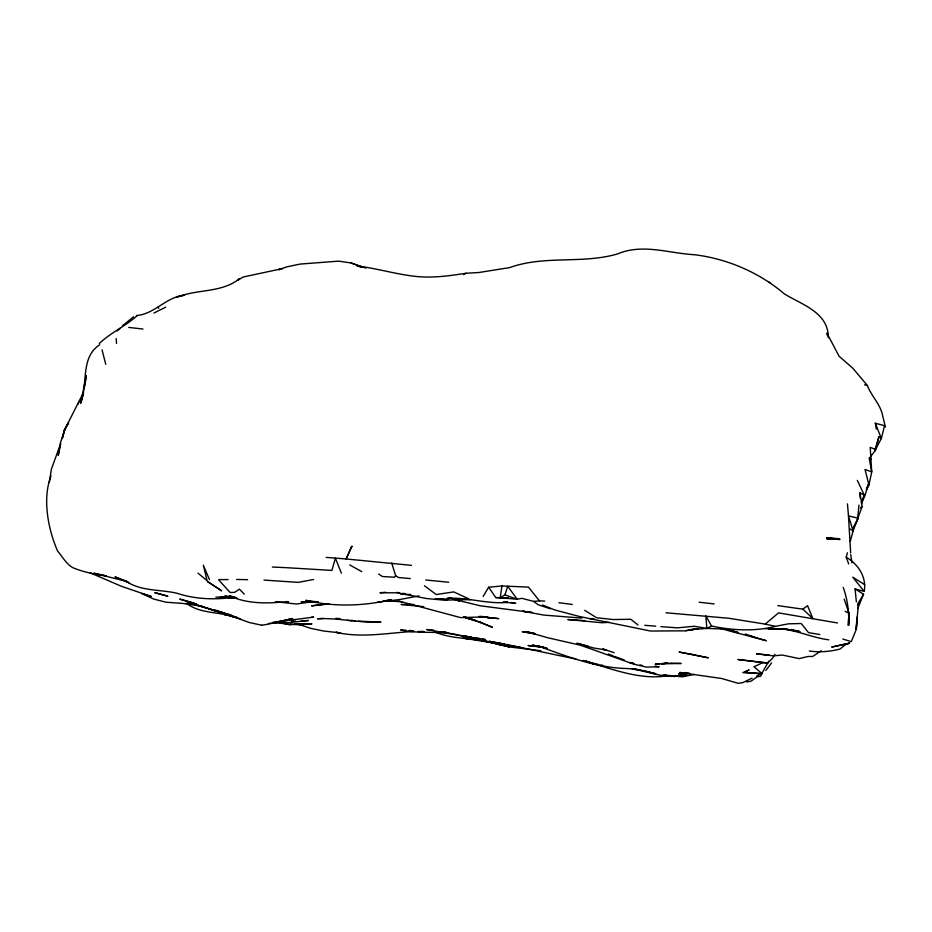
<?xml version="1.0" encoding="UTF-8"?>
<svg xmlns="http://www.w3.org/2000/svg" width="932" height="932" viewBox="0 0 932 932"><rect width="100%" height="100%" fill="white"/><g stroke="black" fill="none" stroke-linecap="round" stroke-linejoin="round"><path stroke-width="1.4" d="M856.357 601.746L855.063 588.942L863.556 594.278L858.454 602.713L856.263 629.38L851.289 641.624L842.819 639.061M855.063 588.942L864.197 591.401C866.807 577.281 858.267 564.128 846.221 557.266L847.421 552.746M847.969 625.197L849.087 613.221L844.171 599.136M858.989 505.132L857.696 518.076L848.469 515.909L847.479 503.897M84.8 386.302L86.315 375.678L80.676 403.253L83.519 392.955M483.149 596.445L488.636 587.23L495.777 597.575L500.193 597.727L501.94 585.972L528.432 587.102L539.477 600.849L544.672 601.093M49.326 482.392L51.377 469.204L60.673 443.597L58.238 455.305L60.638 442.164L64.844 429.303L68.525 422.79L64.366 430.293L62.281 438.541L64.844 429.303L64.366 430.293L83.286 392.931M839.522 538.766L839.383 539.465L826.754 538.778L839.685 539.43L839.522 538.766L826.521 537.636L839.685 539.43M857.871 605.334L858.454 602.713M878.911 436.747L874.647 451.03L881.346 438.541L878.911 436.747L875.765 449.772L870.034 457.461M850.322 541.259L853.118 530.879L862.1 506.659L859.991 492.842L864.302 495.207L861.599 504.049M81.072 401.89C87.888 383.413 80.432 357.096 99.724 344.758M857.941 608.107L863.556 594.278M762.143 673.568L760.687 676.201L756.679 677.028L751.308 681.071L746.777 682.003M866.317 489.976L868.962 484.978L868.775 483.522L864.686 496.407L861.401 502.861M504.934 594.896L517.202 599.276L500.193 597.727L504.934 594.896L507.742 586.263L517.202 599.276L521.734 598.309L533.64 601.396L539.477 600.849M238.336 279.938L243.054 277.049L282.338 268.614L278.785 269.674L286.963 266.82L300.046 264.082L338.7 261.123L351.248 263.01L365.88 268.113M861.587 501.614L864.302 495.207L857.323 480.364M50.992 475.972C42.208 498.853 48.045 529.108 57.609 551.103C62.421 556.602 66.335 564.151 72.882 567.705C83.577 572.12 94.878 574.38 106.318 575.871L93.852 573.215L127.276 581.556L115.044 576.908L128.744 582.64L126.181 581.347C141.513 591.54 160.374 589.269 177.476 593.369C195.231 599.299 214.057 599.789 232.499 597.529L228.072 597.552L235.155 597.703M771.614 662.92L765.801 670.504M866.434 488.589L868.775 483.522M411.513 565.363L346.098 558.967L351.76 546.362L346.098 558.967L326.153 557.383M77.95 404.278L79.348 401.389M854.108 526.405L858.162 518.285M852.955 528.735L857.638 519.485M768.725 661.254L761.852 673.428L756.819 675.956M774.9 654.276L772.651 658.109L767.653 663.083L738.097 659.53L767.653 663.083M391.696 562.986L395.657 575.755L394.481 577.223L382.365 576.5L378.66 574.019M238.301 279.926L239.454 278.68C221.455 293.219 197.095 288.815 176.847 297.343M99.316 343.477C110.675 332.689 125.284 326.247 137.016 315.82M117.024 331.023L120.31 328.227M665.949 612.778L728.731 618.254L765.242 624.114L778.546 612.872L837.46 622.96M122.476 325.792L133.602 316.729M821.255 650.734L812.634 656.501L808.219 656.443L799.12 658.598L782.344 655.045L773.409 655.848L756.446 653.833L769.075 655.033L764.613 655.359L767.211 654.59M802.895 609.167L807.566 605.683L812.855 618.557L802.895 609.167L777.777 605.602M860.446 507.835L862.1 506.659M463.612 274.637L465.988 273.262L478.838 272.517L509.373 267.647M136.445 315.517C154.677 314.166 166.199 296.877 184.117 295.269L178.688 296.527M752.147 678.123L742.781 682.632L738.272 683.354L721.648 678.496L679.614 672.485L689.668 673.475L683.739 673.16L686.523 672.951M698.371 628.564L690.146 629.717L706.864 628.424L711.559 626.048C732.214 630.405 754.664 631.628 775.296 626.421M153.92 313.047L165.663 307.187M266.342 624.475L261.822 625.232M849.553 643.15L831.915 647.029L849.553 643.15L844.905 645.061L840.023 649.033C830.051 651.631 819.554 652.505 809.337 651.014M763.308 662.349L753.953 666.776L761.852 673.428L742.851 672.601L749.165 669.933L744.552 672.345L761.491 673.848M351.865 546.653L352.541 546.432M687.979 673.219L674.232 676.446L664.271 675.269M509.851 267.519C544.742 255.007 582.407 264.269 617.625 253.9C642.765 243.252 668.838 253.353 694.561 254.727C727.251 258.747 759.172 272.447 784.336 293.86C801.974 304.799 828.571 312.371 828.315 337.78M686.651 673.498C665.937 682.166 645.061 668.407 624.079 668.43C594.115 667.137 565.806 656.023 537.915 645.888L547.433 648.509M418.934 595.874L399.758 599.544L377.775 602.142L380.501 601.641M274.754 622.751L292.427 618.533L266.377 624.533M465.988 273.262C450.319 275.697 434.382 277.981 418.445 276.664C397.638 274.858 377.716 268.381 357.049 265.993L361.674 267.135L351.248 263.01M694.305 674.418L682.539 676.807L662.501 675.187M383.227 601.128L391.405 599.591C363.503 606.266 333.866 607.035 305.859 600.371L318.429 602.095L301.234 602.084L306.966 601.606M313.688 579.483L298.17 582.372L264.001 580.088M312.511 601.571L296.586 604.029L275.488 601.711M698.452 628.634L684.973 630.836L650.559 631.034L579.553 616.518L554.773 609.959L542.564 605.031M686.092 672.52L678.706 673.836L686.604 672.986M685.754 630.684L698.313 628.657M309.04 601.688L305.137 602.305L309.622 601.746M277.55 621.691L288.501 620.211M291.099 619.803L293.708 619.384M669.898 675.327C641.274 680.931 613.221 669.223 586.077 661.499L598.659 664.539M310.787 601.524L305.137 602.305L310.496 601.641M323.113 604.332L311.579 605.847L328.996 604.006L324.557 604.146M658.936 664.097L655.161 664.574L659.145 664.12M451.391 597.855L447.162 598.344C467.386 597.062 487.191 604.355 507.497 602.387L504.212 602.177M463.437 598.74L456.249 599.556L464.695 598.74M661.79 663.817L668.43 663.06M317.754 601.664L304.787 602.433M283.293 621.038L313.711 617.135L311.486 617.24M488.636 587.23L501.94 585.972M388.97 600.697L383.227 601.21L393.351 600.627M663.957 663.444L667.312 663.153M385.65 592.298L379.918 592.764L397.114 592.81L426.413 598.507L443.422 600.103L470.695 599.602M674.582 676.213L663.887 675.176M677.378 675.991L687.14 675.234L674.232 676.446L664.236 675.316M661.79 663.561L667.102 663.165M291.832 621.446L295.549 621.166M413.726 631.43C387.875 632.91 361.686 638.234 336.009 632.304L340.355 632.886L323.392 630.976L310.915 628.413L298.624 624.289M323.159 618.405L317.451 618.766C338.724 617.625 359.612 623.228 380.908 622.052L358.307 621.19M232.895 596.969L220.29 597.016L235.959 597.703M657.945 663.817L655.557 663.945L681.152 663.479L669.84 663.106M609.027 622.355L601.886 622.727L567.879 619.535L584.772 620.63M301.257 620.887L308.399 620.526L287.021 622.751L268.498 623.461M540.898 650.722L509.163 646.924L496.185 643.756C476.438 637.173 454.816 640.331 435.5 632.199M273.146 622.413L278.738 622.25L273.041 622.378M445.484 631.873L434.766 632.013L445.286 631.919M219.067 579.599L228.107 579.587M413.901 604.484L401.133 604.484L423.804 606.65M294.722 624.056L311.94 623.846L290.423 624.638L279.973 623.124M215.851 597.097L233.023 597.249M768.481 628.611L783.591 629.077L765.009 628.622M236.6 579.448L247.621 579.681M400.865 594.29L410.872 594.465M660.893 626.63L677.424 627.853L694.34 626.257L706.864 628.424L723.978 629.042M417.932 631.453L423.664 631.651M495.777 597.575L508.488 598.088L500.193 597.727M581.801 618.102L543.845 615.085L522.677 611.206L532.463 612.475M272.354 567.052L284.866 567.588M285.681 601.606L288.501 601.722L279.565 602.27C262.649 603.668 244.883 603.062 229.284 595.699L234.782 597.202M590.072 618.836L594.29 619.104M406.259 630.3L400.62 629.939C419.738 634.342 439.45 630.3 458.462 634.972M409.078 630.486L413.295 630.766M285.623 567.635L331.92 570.419L335.415 558.117L341.368 573.18M385.37 600.732L402.426 601.862M335.939 618.347L340.157 618.65M284.877 623.345L282.058 623.147L284.808 623.403M655.091 666.45L659.157 666.741L646.342 667.114L633.911 664.201L580.601 645.259L547.725 637.744L526.673 631.733L534.968 633.55M644.793 625.325L655.72 626.164M421.159 631.395L423.78 631.605M285.332 624.195L290.423 624.638M770.659 628.867C791.058 627.073 809.058 637.313 828.816 639.83M768.294 628.657L775.424 629.275L768.9 628.622M410.301 578.574L398.477 577.502L395.657 575.755M448.746 582.232L425.726 579.995M433.73 630.172L426.705 629.531L476.73 638.63L465.662 636.207M540.63 646.738L528.001 645.527L544.789 647.589M503.105 602.119L515.734 603.353L511.412 602.526M290.318 623.904L302.947 625.151M531.007 612.406L480.085 605.765L452.894 599.09M504.317 644.035L489.195 641.309C518.25 646.505 546.956 653.262 575.848 658.936M603.109 622.075L605.858 622.366M444.331 632.292L448.537 632.735M347.228 620.316L351.597 620.794M482.951 640.342L463.029 638.094L492.445 642.8L480.003 639.993L482.182 640.249M128.698 327.423L142.98 329.031M479.561 616.565L498.713 618.638L481.739 616.809L486.155 616.856L460.525 617.601L398.115 600.884M699.093 602.212L714.122 603.936M479.759 638.478L468.551 637.173L485.456 639.643L482.228 638.886M504.41 601.699L507.206 602.037M478.768 616.495L489.964 617.823L481.879 616.541M558.874 602.713L572.306 604.46M235.994 597.575L224.822 596.037L237.45 598.321M534.793 633.702L522.246 631.686L534.898 633.772M396.997 592.391L399.781 592.845M402.566 593.3L405.35 593.754M819.787 634.529L808.533 632.653L801.24 623.52L788.437 623.834L775.377 626.339L765.242 624.114M600.651 665.005L602.829 665.366M632.246 668.605L640.599 670.015M351.317 620.281L355.5 621.003M505.971 644.862L522.817 647.857M480.364 616.413L485.595 617.345L481.448 616.413M799.796 631.663L782.962 628.576L799.796 631.663L791.536 629.554M632.28 668.687L644.897 671.017L642.754 670.516M737.107 631.873L730.175 630.475L738.261 632.758L727.275 629.613M261.694 625.209L249.24 622.506L217.505 611.043L228.515 614.794L211.89 609.924L231.159 615.015M544.929 647.798L532.487 645.061L546.898 648.369M864.57 384.858L867.377 385.498C870.849 395.11 879.097 402.904 882.033 413.109L885.4 427.077M639.969 664.9L642.125 665.39M465.196 635.973L474.866 638.164M720.506 628.518L766.395 640.75L760.396 638.968M496.744 643.919L509.163 646.924M459.884 635.251L501.043 644.979L489.09 641.554M643.383 670.702L655.918 673.789L646.284 671.355M587.929 646.109L576.908 643.278L593.556 647.973L606.091 650.035L602.888 648.998M468.062 637.139L480.458 640.331M875.334 423.221L884.515 425.679L881.346 438.541L875.334 423.221L876.266 429.07M240.34 618.708L224.216 614.468L227.967 615.248C213.871 611.881 198.225 612.58 186.284 603.155M582.966 660.45L587.137 661.58M197.934 605.311L204.364 607.047L187.693 602.62L212.403 609.819L197.176 605.136M463.728 616.704L475.18 620.432L463.728 616.844M750.971 636.148L759.196 638.618M475.868 620.759L463.53 616.996L480.12 622.261L492.306 627.236L480.12 622.261M750.889 636.195L754.908 637.476L745.379 633.981M603.19 649.103L614.13 652.645M550.486 608.771L538.183 604.763L533.64 601.396M224.74 613.512L232.732 616.611L220.511 611.846L237.043 617.532L200.077 605.917L183.173 603.458L166.117 602.223L153.722 599.066L141.594 593.463L151.322 596.538L121.311 586.24L90.078 572.772M468.481 598.705L453.709 591.902L436.211 594.546L424.456 585.75M467.841 617.928L481.728 622.856M215.059 609.901L219.148 611.357M585.96 661.138L594.127 664.073L586.508 661.347M614.619 656.443L624.149 659.891M454.14 599.043L459.499 601.105L456.33 599.882M608.375 654.031L613.256 655.953M845.114 611.345L849.087 613.221L848.691 625.384C849.238 612.522 847.619 599.567 843.227 587.428M871.152 458.998L869.125 457.996L871.723 471.883L868.962 484.978L865.024 469.448L871.723 471.883L870.22 447.395L875.276 449.271M349.756 564.932L361.744 571.642M849.984 528.98L853.118 530.879L848.469 515.909L850.648 552.932M864.675 584.632L852.757 577.199L864.197 591.401M584.69 610.332L596.596 617.765L613.582 619.559L630.813 619.256L637.942 624.906M768.539 281.848L769.96 282.734M198.003 573.168L207.102 580.706L203.339 565.27L209.502 579.646M867.377 385.498L852.838 368.257L839.08 356.21L826.94 333.167L827.488 335.706M244.312 594.103L239.373 589.175L234.584 592.368L230.146 592.507L218.822 580.042M711.559 626.048L705.862 615.936L706.864 628.424M846.221 557.266L848.691 563.965M158.277 306.943L158.708 308.341M105.747 364.342L102.077 349.919M850.741 554.587L851.941 562.87M116.197 338.537L116.512 343.407M859.991 492.842L860.166 498.294M856.962 617.357L856.263 629.38L856.962 617.357M443.131 599.159L435.186 599.078L447.919 599.462L436.421 599.171L443.131 599.159M691.544 654.334L679.044 652.051L708.332 657.817L691.544 654.334M167.713 596.165L154.945 592.705L167.713 596.165M633.83 663.502L629.683 662.559L633.748 663.491M192.12 602.55L179.748 599.113L196.372 604.053L192.12 602.55M472.093 619.454L463.798 616.856L472.093 619.454M221.513 590.725L207.463 581.51L221.513 590.725"/></g></svg>
